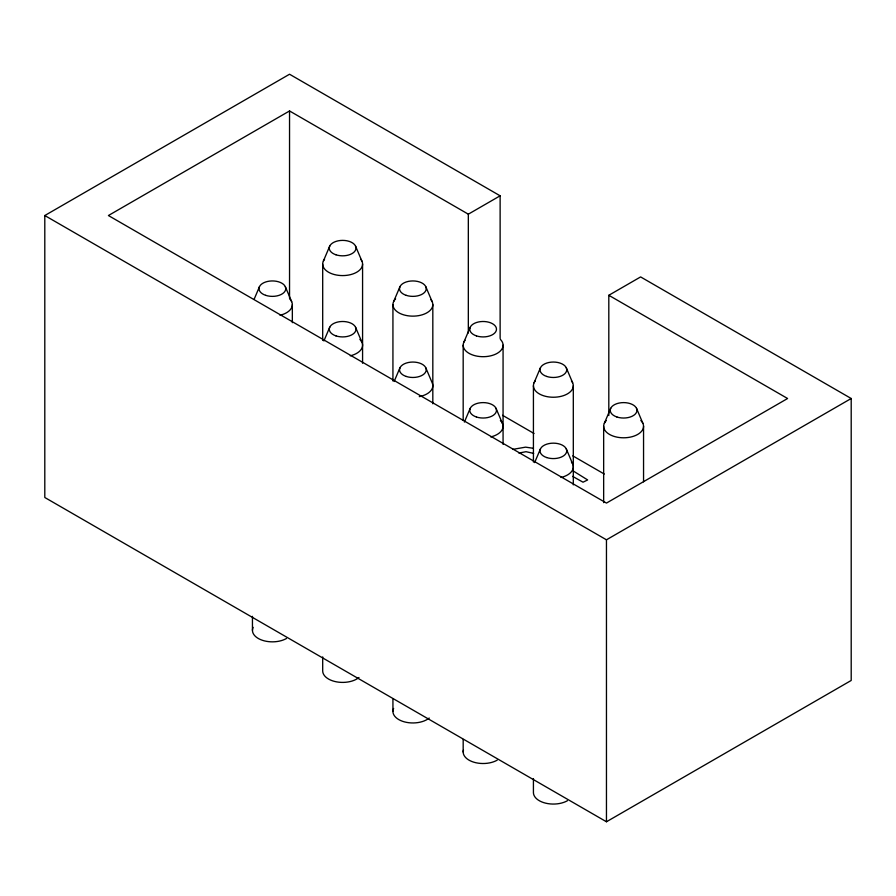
<?xml version="1.0" encoding="UTF-8"?>
<svg xmlns="http://www.w3.org/2000/svg" width="896" height="896" viewBox="0 0 896 896"><rect width="100%" height="100%" fill="white"/><g stroke="black" fill="none" stroke-linecap="round" stroke-linejoin="round"><path stroke-width="1.34" d="M254.184 299.141L259.482 286.664M323.366 261.094L329.728 246.109M323.904 340.95L329.728 327.219M393.613 301.638L399.974 286.664M394.139 381.506L399.974 367.763M463.859 342.194L470.21 327.219M464.386 422.061L470.21 408.318M534.094 382.749L540.456 367.763M534.632 462.605L540.456 448.874M604.341 423.304L610.691 408.318M608.81 415.52L608.81 295.288L640.618 276.92L851.2 398.507L851.2 680.467L606.458 821.766L44.8 497.493L44.8 215.533L289.542 74.234L500.125 195.81L500.125 338.419M500.125 195.81L468.328 214.178L289.542 110.958L108.405 215.533L606.458 503.082L787.595 398.507L608.81 295.288M44.8 215.533L606.458 539.806L851.2 398.507M512.714 449.389L525.605 447.149L532.997 448.235M518.851 453.062L526.019 451.696L533.646 453.398M502.555 415.307L534.038 433.496M572.79 455.862L604.285 474.04M573.395 471.083L587.653 479.942L583.027 482.194L572.611 476.37M636.518 408.318L642.869 423.304M566.272 367.763L572.634 382.749M566.272 448.874L572.634 463.859M496.026 408.318L502.387 423.304M425.79 286.664L432.141 301.638M425.79 367.763L432.141 382.749A19.947 11.514 0 0 1 419.283 396.637M355.544 246.109L361.906 261.094M355.544 327.219L361.906 342.194M285.309 286.664L291.659 301.638M643.552 426.283L643.552 481.824M606.458 539.806L606.458 821.766M603.658 426.283L603.658 502.645M573.306 385.728L573.306 484.893M533.422 385.728L533.422 462.09M533.422 778.557L533.422 792.557A19.947 11.514 0 0 0 545.731 803.186A19.947 11.514 0 0 0 567.47 800.699M503.07 345.173L503.07 444.338M468.328 214.178L468.328 333.01M463.176 345.173L463.176 420.146M463.176 739.402L463.176 752.002M432.824 304.629L432.824 403.782M392.93 304.629L392.93 380.979M392.93 698.846L392.93 711.446M362.578 264.074L362.578 363.227M322.694 264.074L322.694 340.435M322.694 656.891L322.694 670.891A19.947 11.514 0 0 0 336.638 681.878A19.947 11.514 0 0 0 358.982 677.488M292.342 304.629L292.342 322.672M289.542 110.958L289.542 298.301M252.448 616.336L252.448 630.336M497.224 760.144A19.947 11.514 0 0 1 473.906 762.216A19.947 11.514 0 0 1 463.478 749.997M429.218 718.043A19.947 11.514 0 0 1 404.454 721.885A19.947 11.514 0 0 1 393.613 708.467M286.496 638.478A19.947 11.514 0 0 1 262.427 640.304A19.947 11.514 0 0 1 253.131 627.357M571.435 461.966A19.947 11.514 0 0 1 560.997 477.478M640.875 420.526A19.947 11.514 0 0 1 623.605 437.797A19.947 11.514 0 0 1 606.334 420.526M500.394 420.526A19.947 11.514 0 0 1 490.75 436.923M571.435 380.867A19.947 11.514 0 0 1 553.358 397.242A19.947 11.514 0 0 1 535.293 380.867M289.666 298.861A19.947 11.514 0 0 1 280.022 315.258M360.707 259.202A19.947 11.514 0 0 1 342.642 275.587A19.947 11.514 0 0 1 324.565 259.202M359.912 339.416A19.947 11.514 0 0 1 350.269 355.813M430.954 299.757A19.947 11.514 0 0 1 412.014 316.131A19.947 11.514 0 0 1 395.606 298.861M500.394 339.416A19.947 11.514 0 0 1 483.986 356.686A19.947 11.514 0 0 1 465.046 340.312M616.918 416.998A13.362 7.717 0 0 0 636.966 410.323A13.362 7.717 0 0 0 616.918 403.637A13.362 7.717 0 0 0 616.918 416.998M546.683 457.554A13.362 7.717 0 0 0 566.731 450.867A13.362 7.717 0 0 0 546.683 444.192A13.362 7.717 0 0 0 546.683 457.554M546.683 376.443A13.362 7.717 0 0 0 566.731 369.768A13.362 7.717 0 0 0 546.683 363.082A13.362 7.717 0 0 0 546.683 376.443M476.437 416.998A13.362 7.717 0 0 0 496.485 410.323A13.362 7.717 0 0 0 476.437 403.637A13.362 7.717 0 0 0 476.437 416.998M335.955 254.789A13.362 7.717 0 0 0 356.003 248.102A13.362 7.717 0 0 0 335.955 241.416A13.362 7.717 0 0 0 335.955 254.789M265.709 295.344A13.362 7.717 0 0 0 285.757 288.658A13.362 7.717 0 0 0 265.709 281.971A13.362 7.717 0 0 0 265.709 295.344M406.202 295.344A13.362 7.717 0 0 0 426.238 288.658A13.362 7.717 0 0 0 406.202 281.971A13.362 7.717 0 0 0 406.202 295.344M335.955 335.888A13.362 7.717 0 0 0 356.003 329.213A13.362 7.717 0 0 0 335.955 322.526A13.362 7.717 0 0 0 335.955 335.888M476.437 335.888A13.362 7.717 0 0 0 496.485 329.213A13.362 7.717 0 0 0 476.437 322.526A13.362 7.717 0 0 0 476.437 335.888M406.202 376.443A13.362 7.717 0 0 0 426.238 369.768A13.362 7.717 0 0 0 406.202 363.082A13.362 7.717 0 0 0 406.202 376.443"/></g></svg>
